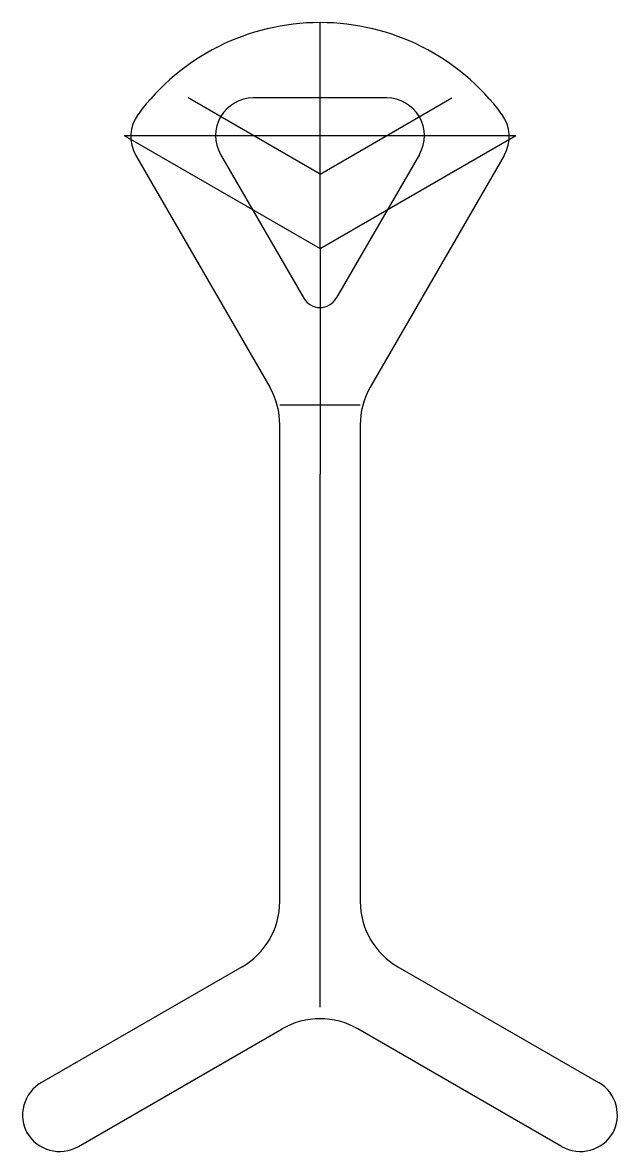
# Model space of a CAD drawing. Header units: millimetres. Extents: x -79 to 79, y -240 to 60.
import ezdxf

# ---------------------------------------------------------------- set-up
doc = ezdxf.new("R2010")
doc.units = ezdxf.units.MM
doc.header["$MEASUREMENT"] = 0
doc.layers.add('Headphones stand v3_Sketch1', color=7, linetype='Continuous')

msp = doc.modelspace()

# ---------------------------------------------------------------- linework, layer by layer
at = {"layer": 'Headphones stand v3_Sketch1'}
for p, q in [((0, 0), (0, 60)), ((0, 19.75), (-35.02, 39.97)), ((17.7, 39.97), (-17.7, 39.97)), ((0, 19.75), (35.02, 39.97)), ((-51.96, 30), (0, 0)), ((-51.96, 30), (51.96, 30)), ((0, 0), (51.96, 30)), ((-48.89, 24.69), (-13.35, -36.88)), ((-26.36, 24.97), (-4.33, -13.19)), ((26.36, 24.97), (4.33, -13.19)), ((48.89, 24.69), (13.35, -36.88)), ((0, 0), (0, -60)), ((-10.67, -41.52), (10.67, -41.52)), ((-10.67, -173.49), (-10.67, -46.88)), ((10.67, -46.88), (10.67, -173.49)), ((0, -201.52), (0, -60)), ((-20.67, -190.81), (-73.92, -221.55)), ((20.67, -190.81), (73.92, -221.55)), ((-64.11, -238.54), (-10, -207.3)), ((64.11, -238.54), (10, -207.3)), ((-77.58, -235.21), (-77.77, -234.88))]:
    msp.add_line(p, q, dxfattribs=at)
for centre, radius, start, end in [((0, 0), 60, 36.4218, 143.5782), ((-17.7, 29.97), 10, 90, 210), ((17.7, 29.97), 10, 330, 90), ((-40.23, 29.69), 10, 143.5782, 210), ((40.23, 29.69), 10, 330, 36.4218), ((0, -10.69), 5, 210, 330), ((-30.67, -46.88), 20, 360, 30), ((30.67, -46.88), 20, 150, 180), ((-30.67, -173.49), 20, 300, 360), ((30.67, -173.49), 20, 180, 240), ((0, -224.62), 20, 60, 120), ((-68.92, -230.21), 10, 120, 210), ((68.92, -230.21), 10, 330, 60), ((-69.11, -229.88), 10, 210, 300), ((69.11, -229.88), 10, 240, 330)]:
    msp.add_arc(centre, radius, start, end, dxfattribs=at)
for p in [(0, 19.75), (0, 0)]:
    msp.add_point(p, dxfattribs=at)

doc.saveas('drawing.dxf')
